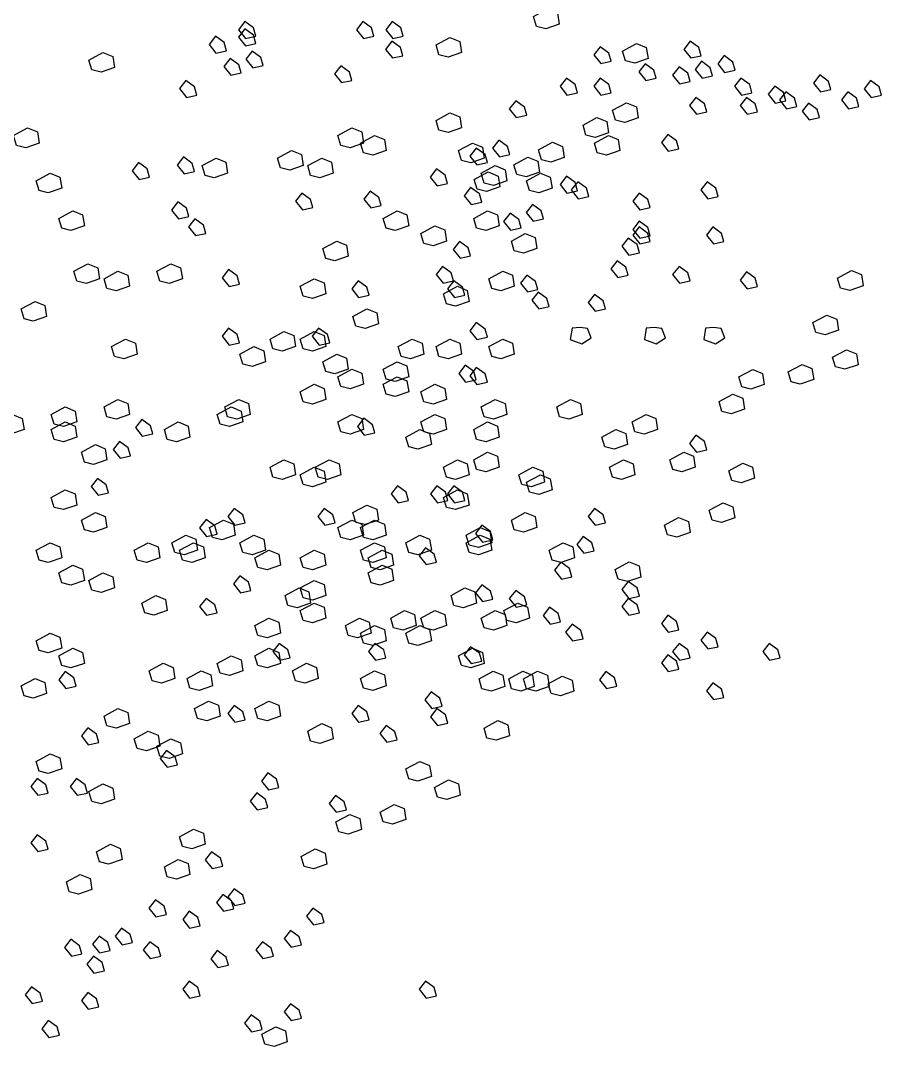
# Model space of a CAD drawing. Header units: millimetres. Extents: x 454 to 24074, y 929 to 15016.
# Drawn here: x 9346 to 9779, y 11586 to 12103 of the extents above; entities that cross this region are included whole.
import ezdxf

# ---------------------------------------------------------------- set-up
doc = ezdxf.new("R2010")
doc.units = ezdxf.units.MM
doc.layers.add('cadblocksdwg.com', color=255, linetype='Continuous')

# ---------------------------------------------------------------- blocks, each defined once
blk = doc.blocks.new('Trees side 06_cad-block.com')
at = {"color": 0}
for points in [[(1182.8, 1877), (1196.5, 1884.5), (1206.3, 1880.5), (1208, 1869.6), (1194.8, 1865), (1185.6, 1867.3)], [(897.7, 1872), (891.4, 1864), (898.2, 1855.4), (908.6, 1857.7), (906.3, 1865.7)], [(897.7, 1864.8), (891.4, 1856.7), (898.2, 1848.1), (908.6, 1850.4), (906.3, 1858.5)], [(1014.1, 1872), (1007.8, 1864), (1014.7, 1855.4), (1025, 1857.7), (1022.7, 1865.7)], [(1043.2, 1872), (1036.9, 1864), (1043.8, 1855.4), (1054.1, 1857.7), (1051.8, 1865.7)], [(868.6, 1857.5), (862.2, 1849.5), (869.1, 1840.9), (879.4, 1843.2), (877.2, 1851.2)], [(1086.4, 1848.9), (1100.1, 1856.4), (1109.9, 1852.3), (1111.6, 1841.5), (1098.4, 1836.9), (1089.2, 1839.2)], [(1042.8, 1852.7), (1036.5, 1844.6), (1043.3, 1836.1), (1053.7, 1838.3), (1051.4, 1846.4)], [(1248.5, 1847.1), (1242.2, 1839.1), (1249.1, 1830.5), (1259.4, 1832.8), (1257.1, 1840.8)], [(1270.6, 1842.9), (1284.4, 1850.3), (1294.1, 1846.3), (1295.8, 1835.4), (1282.6, 1830.8), (1273.5, 1833.1)], [(1337.5, 1852.7), (1331.2, 1844.6), (1338.1, 1836.1), (1348.4, 1838.3), (1346.1, 1846.4)], [(743.6, 1834), (757.4, 1841.5), (767.2, 1837.5), (768.9, 1826.6), (755.7, 1822), (746.5, 1824.3)], [(883.1, 1835.7), (876.8, 1827.6), (883.7, 1819), (894, 1821.3), (891.7, 1829.3)], [(904.9, 1842.9), (898.6, 1834.9), (905.5, 1826.3), (915.8, 1828.6), (913.5, 1836.6)], [(1370.9, 1838.4), (1364.6, 1830.4), (1371.4, 1821.8), (1381.8, 1824.1), (1379.5, 1832.1)], [(992.3, 1828.4), (986, 1820.4), (992.9, 1811.8), (1003.2, 1814), (1000.9, 1822.1)], [(1293, 1830.4), (1286.7, 1822.4), (1293.6, 1813.8), (1303.9, 1816.1), (1301.6, 1824.1)], [(1326.4, 1827.3), (1320.1, 1819.2), (1327, 1810.6), (1337.3, 1812.9), (1335, 1821)], [(1348.6, 1832.8), (1342.3, 1824.8), (1349.2, 1816.2), (1359.5, 1818.5), (1357.2, 1826.5)], [(839.4, 1813.8), (833.1, 1805.8), (840, 1797.2), (850.3, 1799.5), (848, 1807.5)], [(1215.2, 1816.2), (1208.9, 1808.1), (1215.7, 1799.5), (1226.1, 1801.8), (1223.8, 1809.8)], [(1248.5, 1816.2), (1242.2, 1808.1), (1249.1, 1799.5), (1259.4, 1801.8), (1257.1, 1809.8)], [(1387.6, 1816.2), (1381.2, 1808.1), (1388.1, 1799.5), (1398.4, 1801.8), (1396.2, 1809.8)], [(1465.4, 1819.3), (1459.1, 1811.3), (1466, 1802.7), (1476.3, 1805), (1474, 1813)], [(1515.5, 1813.8), (1509.2, 1805.7), (1516, 1797.1), (1526.4, 1799.4), (1524.1, 1807.5)], [(1420.9, 1808.2), (1414.6, 1800.2), (1421.5, 1791.6), (1431.8, 1793.9), (1429.5, 1801.9)], [(1165.1, 1793.9), (1158.8, 1785.9), (1165.7, 1777.3), (1176, 1779.6), (1173.7, 1787.6)], [(1343.1, 1797.1), (1336.8, 1789.1), (1343.6, 1780.5), (1354, 1782.8), (1351.7, 1790.8)], [(1393.1, 1797.1), (1386.8, 1789.1), (1393.7, 1780.5), (1404, 1782.8), (1401.7, 1790.8)], [(1432, 1802.6), (1425.7, 1794.6), (1432.6, 1786), (1442.9, 1788.3), (1440.6, 1796.3)], [(1493.2, 1802.6), (1486.9, 1794.6), (1493.8, 1786), (1504.1, 1788.3), (1501.8, 1796.3)], [(1260.8, 1784.4), (1274.6, 1791.8), (1284.3, 1787.8), (1286.1, 1776.9), (1272.9, 1772.3), (1263.7, 1774.6)], [(1454.3, 1791.5), (1448, 1783.5), (1454.9, 1774.9), (1465.2, 1777.2), (1462.9, 1785.2)], [(1086.4, 1774.4), (1100.1, 1781.9), (1109.9, 1777.9), (1111.6, 1767), (1098.4, 1762.4), (1089.2, 1764.7)], [(1231.6, 1769.7), (1245.3, 1777.2), (1255.1, 1773.2), (1256.8, 1762.3), (1243.6, 1757.7), (1234.4, 1760)], [(669.1, 1759.5), (682.9, 1767), (692.7, 1763), (694.4, 1752.1), (681.2, 1747.5), (672, 1749.8)], [(989.5, 1759.5), (1003.3, 1767), (1013, 1763), (1014.7, 1752.1), (1001.5, 1747.5), (992.4, 1749.8)], [(1011.9, 1752.1), (1025.6, 1759.5), (1035.4, 1755.5), (1037.1, 1744.6), (1023.9, 1740.1), (1014.7, 1742.4)], [(1148.4, 1755), (1142.1, 1747), (1149, 1738.4), (1159.3, 1740.7), (1157, 1748.7)], [(1242.8, 1752.1), (1256.6, 1759.5), (1266.3, 1755.5), (1268, 1744.6), (1254.8, 1740.1), (1245.7, 1742.4)], [(1315.3, 1760.6), (1309, 1752.5), (1315.8, 1743.9), (1326.2, 1746.2), (1323.9, 1754.3)], [(929.9, 1737.2), (943.7, 1744.7), (953.4, 1740.6), (955.1, 1729.8), (941.9, 1725.2), (932.8, 1727.5)], [(1108.7, 1744.7), (1122.5, 1752.1), (1132.2, 1748.1), (1133.9, 1737.2), (1120.7, 1732.6), (1111.6, 1734.9)], [(1126.2, 1747.1), (1119.9, 1739), (1126.8, 1730.4), (1137.1, 1732.7), (1134.8, 1740.8)], [(1187.7, 1745.4), (1201.4, 1752.8), (1211.2, 1748.8), (1212.9, 1737.9), (1199.7, 1733.3), (1190.5, 1735.6)], [(792.5, 1732.8), (786.2, 1724.7), (793.1, 1716.1), (803.4, 1718.4), (801.1, 1726.5)], [(837, 1738.3), (830.7, 1730.3), (837.6, 1721.7), (847.9, 1724), (845.6, 1732)], [(855.4, 1729.8), (869.2, 1737.2), (878.9, 1733.2), (880.6, 1722.3), (867.4, 1717.7), (858.3, 1720)], [(959.7, 1729.8), (973.5, 1737.2), (983.2, 1733.2), (984.9, 1722.3), (971.7, 1717.7), (962.6, 1720)], [(1163.3, 1730.7), (1177, 1738.2), (1186.8, 1734.2), (1188.5, 1723.3), (1175.3, 1718.7), (1166.1, 1721)], [(1086.9, 1726.5), (1080.6, 1718.5), (1087.5, 1709.9), (1097.8, 1712.2), (1095.5, 1720.2)], [(1124.2, 1716.1), (1138, 1723.6), (1147.8, 1719.5), (1149.5, 1708.7), (1136.3, 1704.1), (1127.1, 1706.4)], [(1131.1, 1722.3), (1144.8, 1729.8), (1154.6, 1725.7), (1156.3, 1714.9), (1143.1, 1710.3), (1133.9, 1712.6)], [(691.5, 1714.9), (705.3, 1722.3), (715, 1718.3), (716.7, 1707.4), (703.5, 1702.8), (694.4, 1705.1)], [(1175.8, 1714.9), (1189.5, 1722.3), (1199.3, 1718.3), (1201, 1707.4), (1187.8, 1702.8), (1178.6, 1705.1)], [(1215.2, 1719.3), (1208.9, 1711.2), (1215.7, 1702.6), (1226.1, 1704.9), (1223.8, 1713)], [(1226.3, 1713.7), (1220, 1705.7), (1226.9, 1697.1), (1237.2, 1699.4), (1234.9, 1707.4)], [(1354.2, 1713.7), (1347.9, 1705.7), (1354.8, 1697.1), (1365.1, 1699.4), (1362.8, 1707.4)], [(953.8, 1702.6), (947.5, 1694.6), (954.4, 1686), (964.7, 1688.3), (962.4, 1696.3)], [(1021.4, 1704.7), (1015.1, 1696.7), (1022, 1688.1), (1032.3, 1690.4), (1030, 1698.4)], [(1120.6, 1708.1), (1114.3, 1700.1), (1121.2, 1691.5), (1131.5, 1693.8), (1129.2, 1701.8)], [(1287.1, 1702.6), (1280.8, 1694.6), (1287.6, 1686), (1298, 1688.3), (1295.7, 1696.3)], [(831.5, 1693.9), (825.1, 1685.8), (832, 1677.2), (842.3, 1679.5), (840.1, 1687.6)], [(713.8, 1677.6), (727.6, 1685.1), (737.4, 1681.1), (739.1, 1670.2), (725.9, 1665.6), (716.7, 1667.9)], [(1034.2, 1677.6), (1048, 1685.1), (1057.7, 1681.1), (1059.4, 1670.2), (1046.2, 1665.6), (1037.1, 1667.9)], [(1123.6, 1677.6), (1137.4, 1685.1), (1147.1, 1681.1), (1148.8, 1670.2), (1135.6, 1665.6), (1126.5, 1667.9)], [(1159.6, 1682.7), (1153.2, 1674.7), (1160.1, 1666.1), (1170.4, 1668.4), (1168.2, 1676.4)], [(1181.8, 1691.5), (1175.5, 1683.4), (1182.4, 1674.8), (1192.7, 1677.1), (1190.4, 1685.2)], [(848.1, 1677.2), (841.8, 1669.2), (848.7, 1660.6), (859, 1662.9), (856.7, 1670.9)], [(1287.1, 1674.8), (1280.8, 1666.8), (1287.6, 1658.2), (1298, 1660.5), (1295.7, 1668.5)], [(1071.5, 1662.7), (1085.2, 1670.2), (1095, 1666.2), (1096.7, 1655.3), (1083.5, 1650.7), (1074.3, 1653)], [(1160.9, 1655.3), (1174.6, 1662.7), (1184.4, 1658.7), (1186.1, 1647.8), (1172.9, 1643.2), (1163.7, 1645.5)], [(1287.1, 1669.2), (1280.8, 1661.2), (1287.6, 1652.6), (1298, 1654.9), (1295.7, 1662.9)], [(1359.7, 1669.2), (1353.4, 1661.2), (1360.3, 1652.6), (1370.6, 1654.9), (1368.3, 1662.9)], [(974.6, 1647.8), (988.4, 1655.3), (998.1, 1651.3), (999.8, 1640.4), (986.6, 1635.8), (977.5, 1638.1)], [(1109.5, 1654.9), (1103.2, 1646.9), (1110.1, 1638.3), (1120.4, 1640.6), (1118.1, 1648.6)], [(1276.3, 1658.1), (1270, 1650.1), (1276.9, 1641.5), (1287.2, 1643.8), (1284.9, 1651.8)], [(728.7, 1625.5), (742.5, 1632.9), (752.3, 1628.9), (754, 1618), (740.8, 1613.5), (731.6, 1615.8)], [(810.7, 1625.5), (824.5, 1632.9), (834.2, 1628.9), (835.9, 1618), (822.7, 1613.5), (813.6, 1615.8)], [(1265.2, 1635.9), (1258.9, 1627.9), (1265.8, 1619.3), (1276.1, 1621.6), (1273.8, 1629.6)], [(758.5, 1618.1), (772.3, 1625.5), (782.1, 1621.5), (783.8, 1610.6), (770.6, 1606), (761.4, 1608.3)], [(881.5, 1627.2), (875.2, 1619.1), (882.1, 1610.5), (892.4, 1612.8), (890.1, 1620.9)], [(1092.8, 1630.3), (1086.5, 1622.3), (1093.4, 1613.7), (1103.7, 1616), (1101.4, 1624)], [(1138.5, 1618.1), (1152.3, 1625.5), (1162, 1621.5), (1163.7, 1610.6), (1150.5, 1606), (1141.4, 1608.3)], [(1176.2, 1621.6), (1169.9, 1613.6), (1176.8, 1605), (1187.1, 1607.3), (1184.8, 1615.3)], [(1326.4, 1630.3), (1320.1, 1622.3), (1327, 1613.7), (1337.3, 1616), (1335, 1624)], [(1393.1, 1624.8), (1386.8, 1616.7), (1393.7, 1608.1), (1404, 1610.4), (1401.7, 1618.5)], [(1483, 1618.6), (1496.7, 1626.1), (1506.5, 1622.1), (1508.2, 1611.2), (1495, 1606.6), (1485.8, 1608.9)], [(952.3, 1610.6), (966, 1618.1), (975.8, 1614), (977.5, 1603.2), (964.3, 1598.6), (955.1, 1600.9)], [(1009.4, 1616), (1003.1, 1608), (1010, 1599.4), (1020.3, 1601.7), (1018, 1609.7)], [(1103.9, 1616), (1097.6, 1608), (1104.5, 1599.4), (1114.8, 1601.7), (1112.5, 1609.7)], [(1093.8, 1603.2), (1107.6, 1610.6), (1117.3, 1606.6), (1119, 1595.7), (1105.8, 1591.1), (1096.7, 1593.4)], [(1187.4, 1604.9), (1181.1, 1596.9), (1187.9, 1588.3), (1198.3, 1590.6), (1196, 1598.6)], [(1243, 1602.5), (1236.7, 1594.5), (1243.5, 1585.9), (1253.9, 1588.2), (1251.6, 1596.2)], [(676.6, 1588.3), (690.4, 1595.7), (700.1, 1591.7), (701.8, 1580.8), (688.6, 1576.2), (679.5, 1578.5)], [(1004.4, 1580.8), (1018.2, 1588.3), (1027.9, 1584.3), (1029.6, 1573.4), (1016.4, 1568.8), (1007.3, 1571.1)], [(1458.6, 1574.7), (1472.3, 1582.2), (1482.1, 1578.2), (1483.8, 1567.3), (1470.6, 1562.7), (1461.4, 1565)], [(1126.2, 1574.7), (1119.9, 1566.7), (1126.8, 1558.1), (1137.1, 1560.4), (1134.8, 1568.4)], [(881.5, 1569.2), (875.2, 1561.2), (882.1, 1552.6), (892.4, 1554.8), (890.1, 1562.9)], [(922.5, 1558.5), (936.2, 1565.9), (946, 1561.9), (947.7, 1551), (934.5, 1546.4), (925.3, 1548.7)], [(952.3, 1558.5), (966, 1565.9), (975.8, 1561.9), (977.5, 1551), (964.3, 1546.4), (955.1, 1548.7)], [(970.5, 1569.2), (964.2, 1561.2), (971.1, 1552.6), (981.4, 1554.8), (979.1, 1562.9)], [(1220.7, 1569.4), (1218.9, 1557.9), (1230.4, 1553.9), (1239.6, 1559.6), (1236.1, 1568.8), (1228.7, 1569.9)], [(1294, 1569.4), (1292.2, 1557.9), (1303.7, 1553.9), (1312.9, 1559.6), (1309.4, 1568.8), (1302, 1569.9)], [(1352.6, 1569.4), (1350.9, 1557.9), (1362.3, 1553.9), (1371.5, 1559.6), (1368.1, 1568.8), (1360.6, 1569.9)], [(766, 1551), (779.8, 1558.5), (789.5, 1554.5), (791.2, 1543.6), (778, 1539), (768.9, 1541.3)], [(892.6, 1543.6), (906.4, 1551), (916.2, 1547), (917.9, 1536.1), (904.7, 1531.5), (895.5, 1533.8)], [(1049.1, 1551), (1062.9, 1558.5), (1072.6, 1554.5), (1074.3, 1543.6), (1061.1, 1539), (1052, 1541.3)], [(1086.4, 1551), (1100.1, 1558.5), (1109.9, 1554.5), (1111.6, 1543.6), (1098.4, 1539), (1089.2, 1541.3)], [(1138.5, 1551), (1152.3, 1558.5), (1162, 1554.5), (1163.7, 1543.6), (1150.5, 1539), (1141.4, 1541.3)], [(974.6, 1536.1), (988.4, 1543.6), (998.1, 1539.6), (999.8, 1528.7), (986.6, 1524.1), (977.5, 1526.4)], [(1478.1, 1540.6), (1491.8, 1548), (1501.6, 1544), (1503.3, 1533.1), (1490.1, 1528.6), (1480.9, 1530.9)], [(1034.2, 1528.7), (1048, 1536.1), (1057.7, 1532.1), (1059.4, 1521.2), (1046.2, 1516.6), (1037.1, 1518.9)], [(1115.1, 1532.7), (1108.8, 1524.6), (1115.6, 1516), (1126, 1518.3), (1123.7, 1526.4)], [(1126.2, 1530.3), (1119.9, 1522.2), (1126.8, 1513.6), (1137.1, 1515.9), (1134.8, 1524)], [(1434.2, 1526), (1447.9, 1533.4), (1457.7, 1529.4), (1459.4, 1518.5), (1446.2, 1513.9), (1437, 1516.2)], [(989.5, 1521.2), (1003.3, 1528.7), (1013, 1524.7), (1014.7, 1513.8), (1001.5, 1509.2), (992.4, 1511.5)], [(1034.2, 1513.8), (1048, 1521.2), (1057.7, 1517.2), (1059.4, 1506.3), (1046.2, 1501.8), (1037.1, 1504)], [(1385.4, 1521.1), (1399.2, 1528.5), (1408.9, 1524.5), (1410.6, 1513.6), (1397.4, 1509.1), (1388.3, 1511.3)], [(952.3, 1506.3), (966, 1513.8), (975.8, 1509.8), (977.5, 1498.9), (964.3, 1494.3), (955.1, 1496.6)], [(1071.5, 1506.3), (1085.2, 1513.8), (1095, 1509.8), (1096.7, 1498.9), (1083.5, 1494.3), (1074.3, 1496.6)], [(1365.9, 1496.7), (1379.6, 1504.2), (1389.4, 1500.1), (1391.1, 1489.3), (1377.9, 1484.7), (1368.7, 1487)], [(706.4, 1484), (720.2, 1491.5), (729.9, 1487.4), (731.6, 1476.6), (718.4, 1472), (709.3, 1474.3)], [(758.5, 1491.5), (772.3, 1498.9), (782.1, 1494.9), (783.8, 1484), (770.6, 1479.4), (761.4, 1481.7)], [(870.3, 1484), (884.1, 1491.5), (893.8, 1487.4), (895.5, 1476.6), (882.3, 1472), (873.2, 1474.3)], [(877.7, 1491.5), (891.5, 1498.9), (901.3, 1494.9), (903, 1484), (889.8, 1479.4), (880.6, 1481.7)], [(1131.1, 1491.5), (1144.8, 1498.9), (1154.6, 1494.9), (1156.3, 1484), (1143.1, 1479.4), (1133.9, 1481.7)], [(1205.6, 1491.5), (1219.3, 1498.9), (1229.1, 1494.9), (1230.8, 1484), (1217.6, 1479.4), (1208.4, 1481.7)], [(654.2, 1476.6), (668, 1484), (677.8, 1480), (679.5, 1469.1), (666.3, 1464.5), (657.1, 1466.8)], [(989.5, 1476.6), (1003.3, 1484), (1013, 1480), (1014.7, 1469.1), (1001.5, 1464.5), (992.4, 1466.8)], [(1015, 1480.2), (1008.7, 1472.2), (1015.5, 1463.6), (1025.9, 1465.9), (1023.6, 1473.9)], [(1071.5, 1476.6), (1085.2, 1484), (1095, 1480), (1096.7, 1469.1), (1083.5, 1464.5), (1074.3, 1466.8)], [(1280.1, 1476.6), (1293.8, 1484), (1303.6, 1480), (1305.3, 1469.1), (1292.1, 1464.5), (1282.9, 1466.8)], [(706.4, 1469.1), (720.2, 1476.6), (729.9, 1472.5), (731.6, 1461.7), (718.4, 1457.1), (709.3, 1459.4)], [(795.8, 1479.1), (789.5, 1471.1), (796.3, 1462.5), (806.7, 1464.8), (804.4, 1472.8)], [(818.1, 1469.1), (831.9, 1476.6), (841.7, 1472.5), (843.4, 1461.7), (830.2, 1457.1), (821, 1459.4)], [(1123.6, 1469.1), (1137.4, 1476.6), (1147.1, 1472.5), (1148.8, 1461.7), (1135.6, 1457.1), (1126.5, 1459.4)], [(1056.6, 1461.7), (1070.3, 1469.1), (1080.1, 1465.1), (1081.8, 1454.2), (1068.6, 1449.6), (1059.4, 1451.9)], [(1250.3, 1461.7), (1264, 1469.1), (1273.8, 1465.1), (1275.5, 1454.2), (1262.3, 1449.6), (1253.1, 1451.9)], [(1343.1, 1463.6), (1336.8, 1455.5), (1343.6, 1446.9), (1354, 1449.2), (1351.7, 1457.3)], [(736.2, 1446.8), (750, 1454.2), (759.7, 1450.2), (761.4, 1439.3), (748.2, 1434.7), (739.1, 1437)], [(773.9, 1457.3), (767.6, 1449.3), (774.5, 1440.7), (784.8, 1443), (782.5, 1451)], [(922.5, 1431.9), (936.2, 1439.3), (946, 1435.3), (947.7, 1424.4), (934.5, 1419.8), (925.3, 1422.1)], [(967.2, 1431.9), (980.9, 1439.3), (990.7, 1435.3), (992.4, 1424.4), (979.2, 1419.8), (970, 1422.1)], [(1093.8, 1431.9), (1107.6, 1439.3), (1117.3, 1435.3), (1119, 1424.4), (1105.8, 1419.8), (1096.7, 1422.1)], [(1123.6, 1439.3), (1137.4, 1446.8), (1147.1, 1442.8), (1148.8, 1431.9), (1135.6, 1427.3), (1126.5, 1429.6)], [(1257.7, 1431.9), (1271.5, 1439.3), (1281.2, 1435.3), (1282.9, 1424.4), (1269.7, 1419.8), (1260.6, 1422.1)], [(1317.3, 1439.3), (1331.1, 1446.8), (1340.8, 1442.8), (1342.5, 1431.9), (1329.3, 1427.3), (1320.2, 1429.6)], [(952.3, 1424.4), (966, 1431.9), (975.8, 1427.9), (977.5, 1417), (964.3, 1412.4), (955.1, 1414.7)], [(1168.3, 1424.4), (1182.1, 1431.9), (1191.8, 1427.9), (1193.5, 1417), (1180.3, 1412.4), (1171.2, 1414.7)], [(1375.6, 1428.4), (1389.4, 1435.9), (1399.1, 1431.9), (1400.9, 1421), (1387.7, 1416.4), (1378.5, 1418.7)], [(752.1, 1420.9), (745.8, 1412.9), (752.7, 1404.3), (763, 1406.6), (760.7, 1414.6)], [(1175.8, 1417), (1189.5, 1424.4), (1199.3, 1420.4), (1201, 1409.5), (1187.8, 1404.9), (1178.6, 1407.2)], [(706.4, 1402.1), (720.2, 1409.5), (729.9, 1405.5), (731.6, 1394.6), (718.4, 1390), (709.3, 1392.3)], [(1048.3, 1413.5), (1042, 1405.5), (1048.9, 1396.9), (1059.2, 1399.2), (1056.9, 1407.2)], [(1087.3, 1413.5), (1081, 1405.5), (1087.8, 1396.9), (1098.2, 1399.2), (1095.9, 1407.2)], [(1093.8, 1402.1), (1107.6, 1409.5), (1117.3, 1405.5), (1119, 1394.6), (1105.8, 1390), (1096.7, 1392.3)], [(1103.9, 1413.5), (1097.6, 1405.5), (1104.5, 1396.9), (1114.8, 1399.2), (1112.5, 1407.2)], [(887.1, 1391.3), (880.8, 1383.3), (887.6, 1374.7), (898, 1377), (895.7, 1385)], [(976, 1391.3), (969.7, 1383.3), (976.6, 1374.7), (986.9, 1377), (984.6, 1385)], [(1004.4, 1387.2), (1018.2, 1394.6), (1027.9, 1390.6), (1029.6, 1379.7), (1016.4, 1375.2), (1007.3, 1377.4)], [(1243, 1391.3), (1236.7, 1383.3), (1243.5, 1374.7), (1253.9, 1377), (1251.6, 1385)], [(1356.1, 1389.4), (1369.9, 1396.9), (1379.6, 1392.9), (1381.4, 1382), (1368.2, 1377.4), (1359, 1379.7)], [(736.2, 1379.7), (750, 1387.2), (759.7, 1383.2), (761.4, 1372.3), (748.2, 1367.7), (739.1, 1370)], [(859.3, 1380.2), (852.9, 1372.2), (859.8, 1363.6), (870.2, 1365.9), (867.9, 1373.9)], [(862.8, 1372.3), (876.6, 1379.7), (886.4, 1375.7), (888.1, 1364.8), (874.9, 1360.3), (865.7, 1362.6)], [(989.5, 1372.3), (1003.3, 1379.7), (1013, 1375.7), (1014.7, 1364.8), (1001.5, 1360.3), (992.4, 1362.6)], [(1011.9, 1372.3), (1025.6, 1379.7), (1035.4, 1375.7), (1037.1, 1364.8), (1023.9, 1360.3), (1014.7, 1362.6)], [(1160.9, 1379.7), (1174.6, 1387.2), (1184.4, 1383.2), (1186.1, 1372.3), (1172.9, 1367.7), (1163.7, 1370)], [(1312.2, 1374.8), (1326, 1382.3), (1335.7, 1378.2), (1337.4, 1367.4), (1324.3, 1362.8), (1315.1, 1365.1)], [(1116.2, 1364.8), (1129.9, 1372.3), (1139.7, 1368.3), (1141.4, 1357.4), (1128.2, 1352.8), (1119, 1355.1)], [(1131.7, 1374.6), (1125.4, 1366.6), (1132.3, 1358), (1142.6, 1360.3), (1140.3, 1368.3)], [(825.6, 1357.4), (839.4, 1364.9), (849.1, 1360.8), (850.8, 1350), (837.6, 1345.4), (828.5, 1347.7)], [(892.6, 1357.4), (906.4, 1364.9), (916.2, 1360.8), (917.9, 1350), (904.7, 1345.4), (895.5, 1347.7)], [(1056.6, 1357.4), (1070.3, 1364.9), (1080.1, 1360.8), (1081.8, 1350), (1068.6, 1345.4), (1059.4, 1347.7)], [(1116.2, 1357.4), (1129.9, 1364.9), (1139.7, 1360.8), (1141.4, 1350), (1128.2, 1345.4), (1119, 1347.7)], [(1231.8, 1363.5), (1225.5, 1355.5), (1232.4, 1346.9), (1242.7, 1349.2), (1240.4, 1357.2)], [(691.5, 1350), (705.3, 1357.4), (715, 1353.4), (716.7, 1342.5), (703.5, 1337.9), (694.4, 1340.2)], [(788.3, 1350), (802.1, 1357.4), (811.9, 1353.4), (813.6, 1342.5), (800.4, 1337.9), (791.2, 1340.2)], [(833, 1350), (846.8, 1357.4), (856.6, 1353.4), (858.3, 1342.5), (845.1, 1337.9), (835.9, 1340.2)], [(907.5, 1342.5), (921.3, 1350), (931.1, 1345.9), (932.8, 1335.1), (919.6, 1330.5), (910.4, 1332.8)], [(952.3, 1342.5), (966, 1350), (975.8, 1345.9), (977.5, 1335.1), (964.3, 1330.5), (955.1, 1332.8)], [(1011.9, 1350), (1025.6, 1357.4), (1035.4, 1353.4), (1037.1, 1342.5), (1023.9, 1337.9), (1014.7, 1340.2)], [(1019.3, 1342.5), (1033.1, 1350), (1042.8, 1345.9), (1044.5, 1335.1), (1031.3, 1330.5), (1022.2, 1332.8)], [(1076.1, 1352.4), (1069.8, 1344.4), (1076.7, 1335.8), (1087, 1338.1), (1084.7, 1346.1)], [(1198.1, 1350), (1211.9, 1357.4), (1221.6, 1353.4), (1223.3, 1342.5), (1210.1, 1337.9), (1201, 1340.2)], [(1209.6, 1338.1), (1203.3, 1330.1), (1210.2, 1321.5), (1220.5, 1323.8), (1218.2, 1331.8)], [(1263.4, 1330.9), (1277.2, 1338.4), (1286.9, 1334.4), (1288.7, 1323.5), (1275.5, 1318.9), (1266.3, 1321.2)], [(713.8, 1327.6), (727.6, 1335.1), (737.4, 1331.1), (739.1, 1320.2), (725.9, 1315.6), (716.7, 1317.9)], [(743.6, 1320.2), (757.4, 1327.6), (767.2, 1323.6), (768.9, 1312.7), (755.7, 1308.1), (746.5, 1310.4)], [(1019.3, 1327.6), (1033.1, 1335.1), (1042.8, 1331.1), (1044.5, 1320.2), (1031.3, 1315.6), (1022.2, 1317.9)], [(892.6, 1324.6), (886.3, 1316.6), (893.2, 1308), (903.5, 1310.3), (901.2, 1318.3)], [(952.3, 1312.7), (966, 1320.2), (975.8, 1316.2), (977.5, 1305.3), (964.3, 1300.7), (955.1, 1303)], [(1276.3, 1319), (1270, 1311), (1276.9, 1302.4), (1287.2, 1304.7), (1284.9, 1312.7)], [(937.4, 1305.3), (951.1, 1312.7), (960.9, 1308.7), (962.6, 1297.8), (949.4, 1293.2), (940.2, 1295.5)], [(1101.3, 1305.3), (1115, 1312.7), (1124.8, 1308.7), (1126.5, 1297.8), (1113.3, 1293.2), (1104.1, 1295.5)], [(1131.7, 1315.9), (1125.4, 1307.8), (1132.3, 1299.2), (1142.6, 1301.5), (1140.3, 1309.6)], [(1165.1, 1310.3), (1158.8, 1302.3), (1165.7, 1293.7), (1176, 1296), (1173.7, 1304)], [(795.8, 1297.8), (809.6, 1305.3), (819.3, 1301.3), (821, 1290.4), (807.8, 1285.8), (798.7, 1288.1)], [(859.3, 1302.4), (852.9, 1294.3), (859.8, 1285.7), (870.2, 1288), (867.9, 1296.1)], [(952.3, 1290.4), (966, 1297.8), (975.8, 1293.8), (977.5, 1282.9), (964.3, 1278.3), (955.1, 1280.6)], [(1153.4, 1290.4), (1167.2, 1297.8), (1176.9, 1293.8), (1178.6, 1282.9), (1165.4, 1278.3), (1156.3, 1280.6)], [(1276.3, 1302.4), (1270, 1294.3), (1276.9, 1285.7), (1287.2, 1288), (1284.9, 1296.1)], [(1041.7, 1282.9), (1055.4, 1290.4), (1065.2, 1286.4), (1066.9, 1275.5), (1053.7, 1270.9), (1044.5, 1273.2)], [(1071.5, 1282.9), (1085.2, 1290.4), (1095, 1286.4), (1096.7, 1275.5), (1083.5, 1270.9), (1074.3, 1273.2)], [(1131.1, 1282.9), (1144.8, 1290.4), (1154.6, 1286.4), (1156.3, 1275.5), (1143.1, 1270.9), (1133.9, 1273.2)], [(1198.5, 1293.6), (1192.2, 1285.6), (1199.1, 1277), (1209.4, 1279.3), (1207.1, 1287.3)], [(907.5, 1275.5), (921.3, 1282.9), (931.1, 1278.9), (932.8, 1268), (919.6, 1263.4), (910.4, 1265.7)], [(997, 1275.5), (1010.7, 1282.9), (1020.5, 1278.9), (1022.2, 1268), (1009, 1263.4), (999.8, 1265.7)], [(1220.7, 1277), (1214.4, 1268.9), (1221.3, 1260.3), (1231.6, 1262.6), (1229.3, 1270.6)], [(1315.3, 1285.7), (1309, 1277.7), (1315.8, 1269.1), (1326.2, 1271.4), (1323.9, 1279.4)], [(691.5, 1260.6), (705.3, 1268), (715, 1264), (716.7, 1253.1), (703.5, 1248.6), (694.4, 1250.8)], [(1011.9, 1268), (1025.6, 1275.5), (1035.4, 1271.5), (1037.1, 1260.6), (1023.9, 1256), (1014.7, 1258.3)], [(1056.6, 1268), (1070.3, 1275.5), (1080.1, 1271.5), (1081.8, 1260.6), (1068.6, 1256), (1059.4, 1258.3)], [(1354.2, 1269), (1347.9, 1261), (1354.8, 1252.4), (1365.1, 1254.7), (1362.8, 1262.7)], [(931.6, 1257.9), (925.2, 1249.9), (932.1, 1241.3), (942.4, 1243.6), (940.2, 1251.6)], [(1026.1, 1257.9), (1019.8, 1249.9), (1026.7, 1241.3), (1037, 1243.6), (1034.7, 1251.6)], [(1326.4, 1257.9), (1320.1, 1249.9), (1327, 1241.3), (1337.3, 1243.6), (1335, 1251.6)], [(1415.4, 1257.9), (1409.1, 1249.9), (1415.9, 1241.3), (1426.3, 1243.6), (1424, 1251.6)], [(713.8, 1245.7), (727.6, 1253.1), (737.4, 1249.1), (739.1, 1238.2), (725.9, 1233.7), (716.7, 1236)], [(907.5, 1245.7), (921.3, 1253.1), (931.1, 1249.1), (932.8, 1238.2), (919.6, 1233.7), (910.4, 1236)], [(1108.7, 1245.7), (1122.5, 1253.1), (1132.2, 1249.1), (1133.9, 1238.2), (1120.7, 1233.7), (1111.6, 1236)], [(1120.6, 1254.7), (1114.3, 1246.7), (1121.2, 1238.1), (1131.5, 1240.4), (1129.2, 1248.4)], [(1315.3, 1246.8), (1309, 1238.7), (1315.8, 1230.1), (1326.2, 1232.4), (1323.9, 1240.5)], [(803.2, 1230.8), (817, 1238.3), (826.8, 1234.2), (828.5, 1223.4), (815.3, 1218.8), (806.1, 1221.1)], [(870.3, 1238.2), (884.1, 1245.7), (893.8, 1241.7), (895.5, 1230.8), (882.3, 1226.2), (873.2, 1228.5)], [(944.8, 1230.8), (958.6, 1238.3), (968.3, 1234.2), (970, 1223.4), (956.8, 1218.8), (947.7, 1221.1)], [(720.2, 1230.1), (713.9, 1222.1), (720.8, 1213.5), (731.1, 1215.8), (728.8, 1223.8)], [(840.5, 1223.4), (854.3, 1230.8), (864, 1226.8), (865.7, 1215.9), (852.5, 1211.3), (843.4, 1213.6)], [(1011.9, 1223.4), (1025.6, 1230.8), (1035.4, 1226.8), (1037.1, 1215.9), (1023.9, 1211.3), (1014.7, 1213.6)], [(1128.9, 1223), (1142.7, 1230.4), (1152.5, 1226.4), (1154.2, 1215.5), (1141, 1210.9), (1131.8, 1213.2)], [(1158.2, 1223), (1172, 1230.4), (1181.7, 1226.4), (1183.4, 1215.5), (1170.3, 1210.9), (1161.1, 1213.2)], [(1172.9, 1223), (1186.6, 1230.4), (1196.4, 1226.4), (1198.1, 1215.5), (1184.9, 1210.9), (1175.7, 1213.2)], [(1254.1, 1230.1), (1247.8, 1222.1), (1254.7, 1213.5), (1265, 1215.8), (1262.7, 1223.8)], [(676.6, 1215.9), (690.4, 1223.4), (700.1, 1219.3), (701.8, 1208.5), (688.6, 1203.9), (679.5, 1206.2)], [(1197.2, 1218.1), (1211, 1225.5), (1220.8, 1221.5), (1222.5, 1210.6), (1209.3, 1206.1), (1200.1, 1208.3)], [(1359.7, 1219), (1353.4, 1211), (1360.3, 1202.4), (1370.6, 1204.6), (1368.3, 1212.7)], [(1081.7, 1210.2), (1075.4, 1202.2), (1082.3, 1193.6), (1092.6, 1195.9), (1090.3, 1203.9)], [(847.9, 1193.6), (861.7, 1201), (871.5, 1197), (873.2, 1186.1), (860, 1181.5), (850.8, 1183.8)], [(887.1, 1196.7), (880.8, 1188.7), (887.6, 1180.1), (898, 1182.4), (895.7, 1190.4)], [(907.5, 1193.6), (921.3, 1201), (931.1, 1197), (932.8, 1186.1), (919.6, 1181.5), (910.4, 1183.8)], [(1009.4, 1196.7), (1003.1, 1188.7), (1010, 1180.1), (1020.3, 1182.4), (1018, 1190.4)], [(758.5, 1186.1), (772.3, 1193.6), (782.1, 1189.6), (783.8, 1178.7), (770.6, 1174.1), (761.4, 1176.4)], [(1087.3, 1193.6), (1081, 1185.5), (1087.8, 1177), (1098.2, 1179.2), (1095.9, 1187.3)], [(959.7, 1171.2), (973.5, 1178.7), (983.2, 1174.7), (984.9, 1163.8), (971.7, 1159.2), (962.6, 1161.5)], [(1037.2, 1176.9), (1030.9, 1168.9), (1037.8, 1160.3), (1048.1, 1162.6), (1045.8, 1170.6)], [(1133.8, 1174.2), (1147.6, 1181.7), (1157.3, 1177.6), (1159.1, 1166.8), (1145.9, 1162.2), (1136.7, 1164.5)], [(742.5, 1174.5), (736.2, 1166.5), (743, 1157.9), (753.4, 1160.2), (751.1, 1168.2)], [(788.3, 1163.8), (802.1, 1171.2), (811.9, 1167.2), (813.6, 1156.3), (800.4, 1151.7), (791.2, 1154)], [(810.7, 1156.3), (824.5, 1163.8), (834.2, 1159.8), (835.9, 1148.9), (822.7, 1144.3), (813.6, 1146.6)], [(691.5, 1141.4), (705.3, 1148.9), (715, 1144.9), (716.7, 1134), (703.5, 1129.4), (694.4, 1131.7)], [(820.3, 1152.3), (814, 1144.2), (820.9, 1135.7), (831.2, 1137.9), (828.9, 1146)], [(1056.6, 1134), (1070.3, 1141.4), (1080.1, 1137.4), (1081.8, 1126.5), (1068.6, 1122), (1059.4, 1124.2)], [(920.4, 1130), (914.1, 1122), (921, 1113.4), (931.3, 1115.7), (929, 1123.7)], [(692.4, 1124.5), (686.1, 1116.5), (693, 1107.9), (703.3, 1110.1), (701, 1118.2)], [(731.4, 1124.5), (725, 1116.5), (731.9, 1107.9), (742.2, 1110.1), (740, 1118.2)], [(743.6, 1111.6), (757.4, 1119.1), (767.2, 1115.1), (768.9, 1104.2), (755.7, 1099.6), (746.5, 1101.9)], [(1085, 1115.7), (1098.8, 1123.1), (1108.6, 1119.1), (1110.3, 1108.2), (1097.1, 1103.7), (1087.9, 1106)], [(909.3, 1110.2), (903, 1102.2), (909.9, 1093.6), (920.2, 1095.9), (917.9, 1103.9)], [(987.2, 1107.8), (980.9, 1099.8), (987.7, 1091.2), (998.1, 1093.5), (995.8, 1101.5)], [(1031.4, 1091.3), (1045.1, 1098.8), (1054.9, 1094.8), (1056.6, 1083.9), (1043.4, 1079.3), (1034.3, 1081.6)], [(987.5, 1081.6), (1001.2, 1089), (1011, 1085), (1012.7, 1074.1), (999.5, 1069.5), (990.3, 1071.8)], [(833, 1067), (846.8, 1074.4), (856.6, 1070.4), (858.3, 1059.5), (845.1, 1054.9), (835.9, 1057.2)], [(692.4, 1068.9), (686.1, 1060.9), (693, 1052.3), (703.3, 1054.6), (701, 1062.6)], [(751.1, 1052.1), (764.9, 1059.5), (774.6, 1055.5), (776.3, 1044.6), (763.1, 1040), (754, 1042.3)], [(953.3, 1047.4), (967.1, 1054.9), (976.8, 1050.9), (978.6, 1040), (965.4, 1035.4), (956.2, 1037.7)], [(818.1, 1037.2), (831.9, 1044.6), (841.7, 1040.6), (843.4, 1029.7), (830.2, 1025.1), (821, 1027.4)], [(864.8, 1052.2), (858.5, 1044.2), (865.4, 1035.6), (875.7, 1037.9), (873.4, 1045.9)], [(721.3, 1022.3), (735.1, 1029.7), (744.8, 1025.7), (746.5, 1014.8), (733.3, 1010.2), (724.2, 1012.5)], [(887.1, 1015.7), (880.8, 1007.7), (887.6, 999.1), (898, 1001.4), (895.7, 1009.4)], [(809.2, 1004.6), (802.9, 996.6), (809.8, 988), (820.1, 990.2), (817.8, 998.3)], [(875.9, 1010.1), (869.6, 1002.1), (876.5, 993.5), (886.8, 995.8), (884.5, 1003.8)], [(842.6, 993.5), (836.3, 985.4), (843.1, 976.8), (853.5, 979.1), (851.2, 987.2)], [(964.9, 996.6), (958.6, 988.6), (965.5, 980), (975.8, 982.3), (973.5, 990.3)], [(775.8, 976.8), (769.5, 968.8), (776.4, 960.2), (786.7, 962.5), (784.4, 970.5)], [(942.7, 974.4), (936.4, 966.4), (943.2, 957.8), (953.6, 960.1), (951.3, 968.1)], [(725.8, 965.7), (719.5, 957.6), (726.4, 949), (736.7, 951.3), (734.4, 959.4)], [(753.6, 968.8), (747.3, 960.8), (754.2, 952.2), (764.5, 954.5), (762.2, 962.5)], [(803.6, 963.3), (797.3, 955.3), (804.2, 946.7), (814.5, 948.9), (812.2, 957)], [(914.9, 963.3), (908.6, 955.3), (915.4, 946.7), (925.8, 948.9), (923.5, 957)], [(870.4, 954.5), (864.1, 946.5), (871, 937.9), (881.3, 940.2), (879, 948.2)], [(748, 949), (741.7, 941), (748.6, 932.4), (758.9, 934.7), (756.6, 942.7)], [(842.6, 924.4), (836.3, 916.3), (843.1, 907.7), (853.5, 910), (851.2, 918.1)], [(1076.1, 924.4), (1069.8, 916.3), (1076.7, 907.7), (1087, 910), (1084.7, 918.1)], [(686.9, 918.8), (680.6, 910.8), (687.4, 902.2), (697.8, 904.5), (695.5, 912.5)], [(742.5, 913.2), (736.2, 905.2), (743, 896.6), (753.4, 898.9), (751.1, 906.9)], [(942.7, 902.1), (936.4, 894.1), (943.2, 885.5), (953.6, 887.8), (951.3, 895.8)], [(703.5, 885.5), (697.2, 877.4), (704.1, 868.8), (714.4, 871.1), (712.1, 879.1)], [(903.7, 891), (897.4, 883), (904.3, 874.4), (914.6, 876.7), (912.3, 884.7)], [(914.3, 871.9), (928.1, 879.3), (937.8, 875.3), (939.5, 864.4), (926.4, 859.8), (917.2, 862.1)]]:
    blk.add_lwpolyline(points, close=True, dxfattribs=at)

msp = doc.modelspace()

# ---------------------------------------------------------------- block references
at = {"layer": 'cadblocksdwg.com', "xscale": 0.5103099452236204, "yscale": 0.5103099452236204, "zscale": 0.5103099452236204}
msp.add_blockref('Trees side 06_cad-block.com', (9000.58, 11147.14), dxfattribs=at)

doc.saveas('drawing.dxf')
